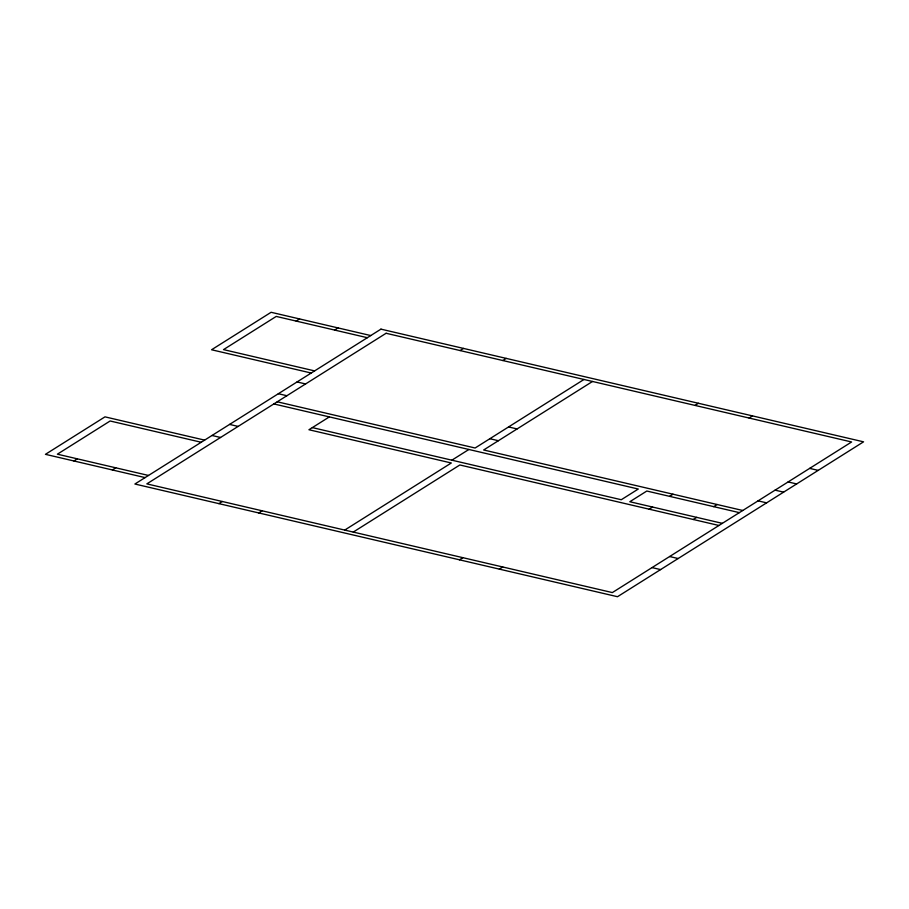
<?xml version="1.0" encoding="UTF-8"?>
<svg xmlns="http://www.w3.org/2000/svg" width="909" height="909" viewBox="0 0 909 909"><rect width="100%" height="100%" fill="white"/><g stroke="black" fill="none" stroke-linecap="round" stroke-linejoin="round"><path stroke-width="1.36" d="M73.924 460.977L77.322 458.829M296.164 321.082L299.572 318.934M112.364 469.953L115.761 467.805M334.603 330.058L338.012 327.91M329.353 416.901L308.946 429.741L451.307 462.988L344.716 530.083M460.124 350.556L463.522 348.42M218.887 503.631L222.285 501.495M258.747 512.937L262.144 510.801M502.825 360.532L506.233 358.385M451.864 460.181L468.874 449.478M583.976 379.473L475.112 448.001L277.234 401.789M353.26 532.072L459.852 464.976L718.939 525.482M592.509 381.473L483.656 449.989L742.755 510.494M695.01 405.403L698.419 403.266M459.477 559.808L462.874 557.672M499.336 569.114L502.734 566.977M749.107 418.038L752.516 415.902M649.185 509.188L652.582 507.052M669.592 496.348L673.001 494.201M693.317 519.493L696.714 517.357M713.724 506.654L717.121 504.506M370.747 335.557L271.098 312.287L211.57 349.76L311.219 373.031M367.35 337.705L276.234 316.423L223.512 349.613L314.616 370.895M809.658 468.385L818.191 470.373M788.103 481.94L796.648 483.94M508.563 426.946L517.107 428.934M775.07 490.156L783.615 492.144M297.05 381.95L305.583 383.95M758.061 500.859L766.605 502.847M489.86 438.717L498.405 440.717M278.336 393.733L286.88 395.722M273.836 403.937L638.277 489.031L621.267 499.734L312.344 427.605M739.347 512.631L646.822 491.03L629.812 501.734L722.337 523.345M229.579 424.423L238.124 426.412M212.002 435.479L220.546 437.479M204.627 440.126L104.978 416.856L45.45 454.33L145.099 477.6M201.23 442.263L110.125 420.992L57.392 454.182L148.508 475.452M669.615 556.535L678.159 558.524M652.037 567.591L660.582 569.591M380.951 329.138L134.896 484.02L617.495 596.713L863.55 441.831L380.951 329.138M386.098 333.273L146.838 483.872L612.348 592.577L851.608 441.979L386.098 333.273"/></g></svg>
